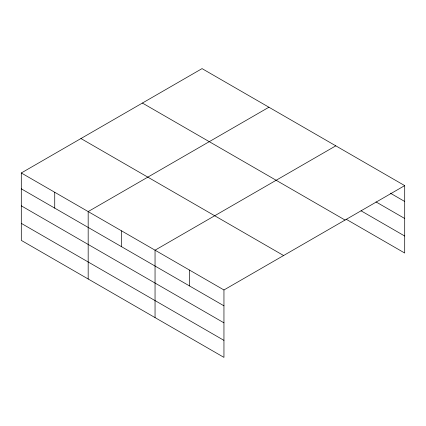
<?xml version="1.0" encoding="UTF-8"?>
<svg xmlns="http://www.w3.org/2000/svg" width="426" height="426" viewBox="0 0 426 426"><rect width="100%" height="100%" fill="white"/><g stroke="black" fill="none" stroke-linecap="round" stroke-linejoin="round"><path stroke-width="0.64" d="M21.3 172.972L223.948 289.968L223.948 357.382L21.3 240.386L21.3 172.972L202.052 68.618L404.7 185.614L404.7 253.028L346.136 219.214M268.923 107.224L88.177 211.578L88.177 278.993M335.8 145.836L155.048 250.19L155.048 317.604M223.948 289.968L404.7 185.614M390.344 193.175L404.7 201.466M375.993 201.908L404.7 218.479M361.062 210.817L404.7 236.015M142.401 103.055L345.055 220.05M80.945 138.535L283.599 255.531M21.3 188.819L223.948 305.82M21.3 205.838L223.948 322.833M21.3 223.368L223.948 340.369M189.501 270.079L189.501 285.931M121.612 230.887L121.612 246.734M54.736 192.275L54.736 208.128"/></g></svg>
